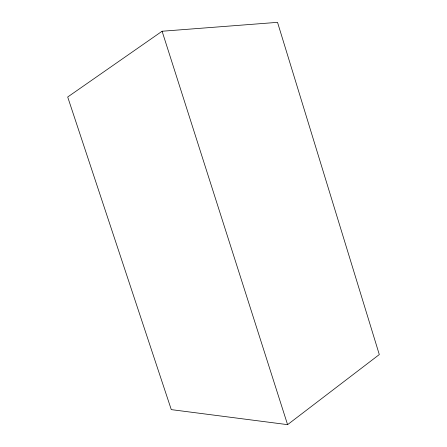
<?xml version="1.0" encoding="UTF-8"?>
<svg xmlns="http://www.w3.org/2000/svg" width="447" height="447" viewBox="0 0 447 447"><rect width="100%" height="100%" fill="white"/><g stroke="black" fill="none" stroke-linecap="round" stroke-linejoin="round"><path stroke-width="0.67" d="M287.583 424.65L379.302 354.56L277.526 22.35L162.099 31.24L67.698 96.999L171.285 409.625L287.583 424.65L162.099 31.24"/></g></svg>
